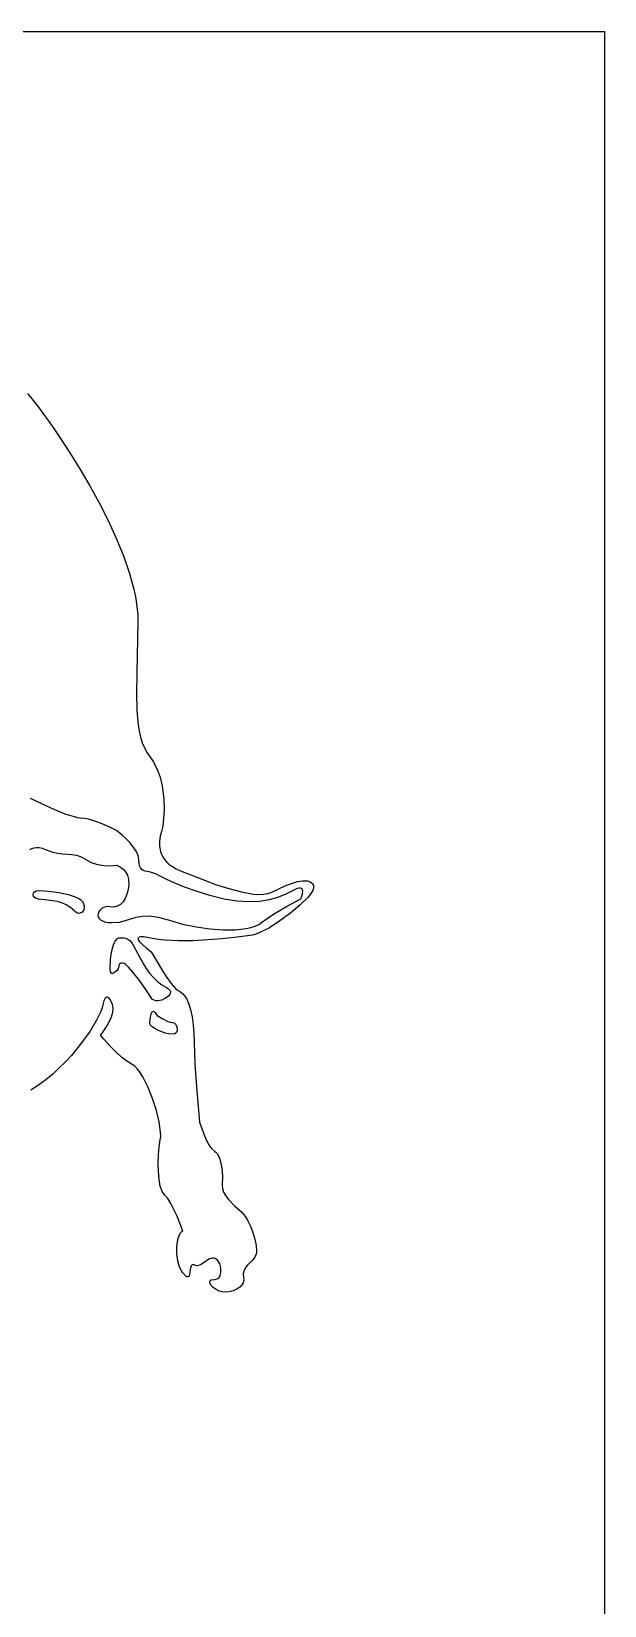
# Model space of a CAD drawing. Extents: x -17 to 51, y -91 to 44.
# Drawn here: x 27.3 to 51.4, y -22.3 to 44 of the extents above; entities that cross this region are included whole.
import ezdxf

# ---------------------------------------------------------------- set-up
doc = ezdxf.new("R2010")
doc.units = 0
doc.layers.add('Default Layer', color=1, linetype='CONTINUOUS')

msp = doc.modelspace()

# ---------------------------------------------------------------- linework, layer by layer
at = {"layer": 'Default Layer'}
for points in [[(-16.628, 43.981), (51.372, 43.981), (51.372, -24.019), (-16.628, -24.019), (-16.628, 43.981)], [(27.546, 7.469), (27.451, 7.492), (27.383, 7.537), (27.342, 7.597), (27.328, 7.663), (27.342, 7.728), (27.383, 7.783), (27.451, 7.821), (27.546, 7.833), (27.974, 7.809), (28.414, 7.753), (28.847, 7.653), (29.054, 7.581), (29.252, 7.493), (29.327, 7.446), (29.386, 7.39), (29.458, 7.265), (29.476, 7.135), (29.449, 7.015), (29.386, 6.923), (29.294, 6.874), (29.241, 6.871), (29.183, 6.885), (29.123, 6.918), (29.062, 6.972), (28.894, 7.119), (28.714, 7.23), (28.526, 7.31), (28.332, 7.366), (27.935, 7.429), (27.546, 7.469)], [(30.901, 4.536), (30.848, 4.473), (30.731, 4.368), (30.669, 4.34), (30.614, 4.347), (30.576, 4.408), (30.561, 4.536), (30.578, 4.926), (30.604, 5.143), (30.644, 5.355), (30.701, 5.547), (30.778, 5.702), (30.877, 5.807), (30.935, 5.835), (31, 5.845), (31.126, 5.84), (31.228, 5.823), (31.313, 5.789), (31.387, 5.732), (31.458, 5.649), (31.531, 5.534), (31.713, 5.191), (31.946, 4.758), (32.08, 4.55), (32.226, 4.352), (32.385, 4.169), (32.556, 4.005), (32.74, 3.863), (32.939, 3.749), (33.024, 3.697), (33.076, 3.64), (33.099, 3.58), (33.096, 3.52), (33.071, 3.46), (33.028, 3.402), (32.897, 3.299), (32.732, 3.224), (32.561, 3.191), (32.482, 3.194), (32.411, 3.213), (32.352, 3.248), (32.309, 3.302), (32.099, 3.631), (31.806, 4.034), (31.521, 4.398), (31.34, 4.611), (31.222, 4.713), (31.153, 4.755), (31.083, 4.778), (31.018, 4.777), (30.962, 4.741), (30.922, 4.664), (30.901, 4.536)], [(32.549, 2.573), (32.783, 2.428), (32.989, 2.328), (33.09, 2.295), (33.179, 2.283), (33.252, 2.262), (33.314, 2.205), (33.359, 2.126), (33.384, 2.034), (33.383, 1.943), (33.351, 1.864), (33.285, 1.807), (33.179, 1.786), (33.038, 1.799), (32.884, 1.834), (32.576, 1.951), (32.441, 2.023), (32.333, 2.097), (32.261, 2.169), (32.234, 2.233), (32.246, 2.423), (32.292, 2.648), (32.333, 2.725), (32.359, 2.746), (32.388, 2.752), (32.422, 2.74), (32.46, 2.707), (32.549, 2.573)]]:
    msp.add_lwpolyline(points, close=True, dxfattribs=at)
for points in [[(27.082, 28.75), (27.502, 28.227), (28.135, 27.353), (28.506, 26.808), (28.898, 26.205), (29.302, 25.554), (29.707, 24.864), (30.102, 24.144), (30.478, 23.406), (30.823, 22.659), (31.128, 21.913), (31.381, 21.177), (31.573, 20.462), (31.642, 20.115), (31.692, 19.777), (31.722, 19.449), (31.729, 19.132), (31.682, 16.981), (31.671, 16.134), (31.686, 15.414), (31.738, 14.803), (31.782, 14.533), (31.841, 14.283), (31.916, 14.051), (32.008, 13.835), (32.119, 13.632), (32.251, 13.441), (32.382, 13.247), (32.493, 13.041), (32.587, 12.824), (32.663, 12.6), (32.723, 12.371), (32.769, 12.14), (32.823, 11.683), (32.834, 11.25), (32.815, 10.862), (32.774, 10.542), (32.723, 10.31), (32.674, 10.121), (32.642, 9.914), (32.64, 9.694), (32.681, 9.47), (32.721, 9.358), (32.777, 9.248), (32.849, 9.14), (32.941, 9.034), (33.053, 8.933), (33.187, 8.837), (33.344, 8.746), (33.527, 8.661), (34.46, 8.29), (35, 8.092), (35.553, 7.913), (36.092, 7.771), (36.592, 7.686), (36.818, 7.672), (37.024, 7.679), (37.206, 7.709), (37.362, 7.767), (37.931, 8.028), (38.202, 8.131), (38.455, 8.206), (38.68, 8.243), (38.871, 8.235), (38.951, 8.211), (39.019, 8.173), (39.075, 8.119), (39.118, 8.048), (39.128, 7.955), (39.09, 7.839), (39.01, 7.704), (38.892, 7.555), (38.567, 7.225), (38.158, 6.88), (37.71, 6.552), (37.265, 6.268), (36.867, 6.062), (36.699, 5.996), (36.559, 5.961), (35.8, 5.861), (35.27, 5.802), (34.68, 5.751), (34.062, 5.717), (33.446, 5.711), (32.862, 5.742), (32.592, 5.774), (32.342, 5.82), (31.97, 5.881), (31.856, 5.88), (31.783, 5.864), (31.747, 5.832), (31.742, 5.789), (31.763, 5.737), (31.805, 5.677), (31.932, 5.547), (32.082, 5.419), (32.292, 5.249), (32.46, 4.978), (32.764, 4.457), (32.943, 4.176), (33.128, 3.918), (33.309, 3.714), (33.395, 3.641), (33.477, 3.592), (33.555, 3.547), (33.627, 3.486), (33.756, 3.319), (33.863, 3.097), (33.949, 2.829), (34.015, 2.523), (34.062, 2.188), (34.089, 1.832), (34.098, 1.463), (34.134, 0.517), (34.214, -0.596), (34.33, -1.909), (34.381, -2.073), (34.517, -2.45), (34.609, -2.663), (34.715, -2.863), (34.83, -3.027), (34.952, -3.135), (35.01, -3.178), (35.063, -3.235), (35.149, -3.384), (35.213, -3.569), (35.257, -3.776), (35.284, -3.991), (35.295, -4.203), (35.283, -4.56), (35.289, -4.706), (35.341, -4.858), (35.428, -5.012), (35.542, -5.164), (35.814, -5.452), (36.086, -5.694), (36.214, -5.84), (36.343, -6.045), (36.465, -6.293), (36.573, -6.563), (36.658, -6.838), (36.713, -7.098), (36.729, -7.325), (36.721, -7.42), (36.699, -7.5), (36.633, -7.628), (36.546, -7.739), (36.351, -7.935), (36.265, -8.037), (36.201, -8.15), (36.168, -8.284), (36.178, -8.445), (36.187, -8.53), (36.181, -8.609), (36.16, -8.681), (36.126, -8.747), (36.025, -8.859), (35.892, -8.947), (35.738, -9.01), (35.576, -9.049), (35.42, -9.065), (35.283, -9.058), (35.154, -9.023), (35.024, -8.959), (34.906, -8.874), (34.813, -8.781), (34.758, -8.69), (34.754, -8.611), (34.775, -8.58), (34.814, -8.556), (34.952, -8.536), (35.032, -8.525), (35.098, -8.493), (35.15, -8.445), (35.189, -8.382), (35.228, -8.226), (35.222, -8.051), (35.175, -7.88), (35.095, -7.739), (35.043, -7.687), (34.985, -7.651), (34.921, -7.635), (34.852, -7.641), (34.722, -7.685), (34.613, -7.743), (34.438, -7.869), (34.36, -7.92), (34.281, -7.951), (34.196, -7.955), (34.098, -7.923), (34.05, -7.91), (34.012, -7.92), (33.983, -7.95), (33.961, -7.995), (33.932, -8.116), (33.911, -8.25), (33.883, -8.363), (33.862, -8.402), (33.834, -8.424), (33.797, -8.424), (33.75, -8.398), (33.618, -8.254), (33.546, -8.141), (33.487, -8.017), (33.407, -7.746), (33.371, -7.46), (33.372, -7.18), (33.404, -6.925), (33.461, -6.713), (33.534, -6.564), (33.575, -6.52), (33.618, -6.498), (33.547, -6.302), (33.365, -5.849), (33.248, -5.589), (33.122, -5.341), (32.991, -5.13), (32.864, -4.982), (32.806, -4.917), (32.755, -4.831), (32.675, -4.601), (32.621, -4.312), (32.592, -3.984), (32.584, -3.635), (32.597, -3.286), (32.628, -2.955), (32.673, -2.663), (32.69, -2.513), (32.686, -2.333), (32.628, -1.906), (32.511, -1.42), (32.348, -0.915), (32.152, -0.43), (31.935, -0.004), (31.822, 0.174), (31.71, 0.322), (31.598, 0.436), (31.489, 0.51), (31.268, 0.646), (31.041, 0.825), (30.818, 1.028), (30.612, 1.236), (30.29, 1.592), (30.163, 1.744), (30.252, 1.862), (30.443, 2.153), (30.542, 2.335), (30.625, 2.524), (30.677, 2.709), (30.685, 2.879), (30.657, 3.033), (30.611, 3.163), (30.553, 3.264), (30.489, 3.326), (30.421, 3.34), (30.357, 3.3), (30.3, 3.196), (30.255, 3.02), (30.225, 2.899), (30.17, 2.748), (29.989, 2.373), (29.718, 1.921), (29.363, 1.418), (28.93, 0.891), (28.686, 0.626), (28.424, 0.365), (28.147, 0.111), (27.853, -0.132), (27.545, -0.362), (27.223, -0.575)], [(27.179, 9.557), (27.264, 9.598), (27.359, 9.627), (27.465, 9.641), (27.58, 9.637), (27.707, 9.612), (27.844, 9.564), (28.11, 9.466), (28.348, 9.411), (28.564, 9.383), (28.764, 9.368), (28.956, 9.35), (29.145, 9.315), (29.338, 9.248), (29.542, 9.134), (29.761, 9.017), (29.984, 8.94), (30.2, 8.896), (30.398, 8.878), (30.706, 8.885), (30.826, 8.902), (30.915, 8.862), (31.004, 8.809), (31.106, 8.73), (31.205, 8.622), (31.287, 8.482), (31.34, 8.309), (31.348, 8.098), (31.319, 7.875), (31.268, 7.674), (31.196, 7.5), (31.105, 7.355), (30.993, 7.243), (30.862, 7.169), (30.713, 7.135), (30.545, 7.146), (30.456, 7.154), (30.372, 7.146), (30.294, 7.121), (30.223, 7.084), (30.113, 6.98), (30.077, 6.917), (30.056, 6.851), (30.051, 6.785), (30.065, 6.719), (30.099, 6.657), (30.155, 6.6), (30.235, 6.553), (30.341, 6.515), (30.474, 6.491), (30.636, 6.483), (30.952, 6.506), (31.212, 6.565), (31.665, 6.71), (31.912, 6.758), (32.208, 6.766), (32.58, 6.714), (33.055, 6.582), (33.605, 6.421), (34.179, 6.298), (34.756, 6.215), (35.314, 6.175), (35.833, 6.18), (36.291, 6.232), (36.49, 6.276), (36.667, 6.332), (36.817, 6.401), (36.94, 6.483), (37.175, 6.661), (37.44, 6.837), (37.982, 7.157), (38.596, 7.477), (38.637, 7.589), (38.664, 7.695), (38.673, 7.804), (38.649, 7.893), (38.619, 7.922), (38.575, 7.938), (38.515, 7.938), (38.436, 7.918), (38.215, 7.808), (37.933, 7.659), (37.612, 7.534), (37.25, 7.438), (36.845, 7.377), (36.396, 7.359), (35.901, 7.389), (35.356, 7.473), (34.761, 7.618), (34.185, 7.799), (33.695, 7.977), (33.284, 8.146), (32.947, 8.299), (32.466, 8.531), (32.31, 8.597), (32.201, 8.62), (32.033, 8.641), (31.959, 8.671), (31.896, 8.718), (31.843, 8.785), (31.804, 8.875), (31.779, 8.99), (31.771, 9.134), (31.74, 9.304), (31.657, 9.487), (31.535, 9.674), (31.388, 9.855), (31.23, 10.023), (31.075, 10.169), (30.826, 10.36), (30.554, 10.501), (30.155, 10.673), (29.712, 10.82), (29.501, 10.865), (29.31, 10.881), (29.201, 10.893), (29.056, 10.927), (28.675, 11.052), (28.212, 11.237), (27.71, 11.462), (27.213, 11.71)]]:
    msp.add_lwpolyline(points, dxfattribs=at)

doc.saveas('drawing.dxf')
